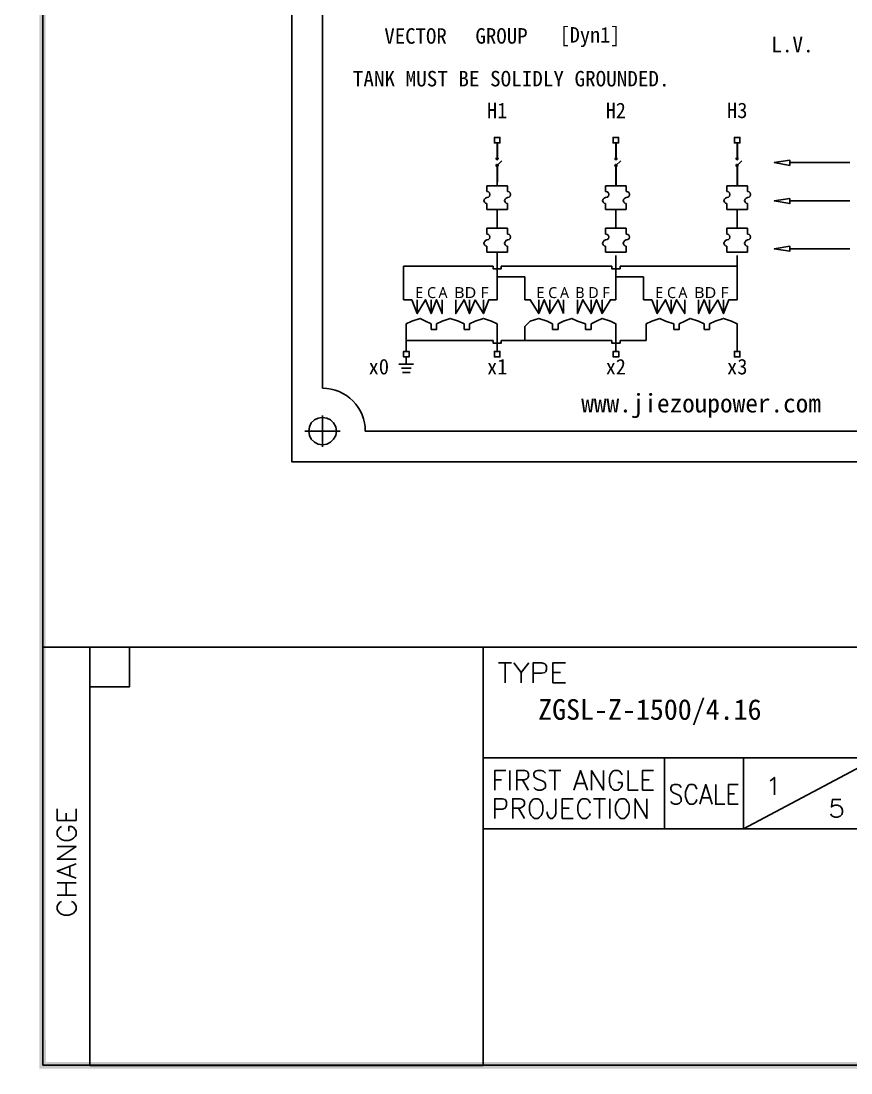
# Model space of a CAD drawing. Header units: millimetres. Extents: x -26542 to -511, y 85916 to 91363.
# Drawn here: x -2648 to -1368, y 87976 to 89599 of the extents above; entities that cross this region are included whole.
import ezdxf

# ---------------------------------------------------------------- set-up
doc = ezdxf.new("R2010")
doc.units = ezdxf.units.MM
doc.layers.add('0.3实线', color=4, linetype='Continuous', lineweight=30)
for name, color, linetype in [('PDF_Geometry', 7, 'Continuous'), ('PDF_Solid Fills', 7, 'Continuous'), ('PDF_Text', 7, 'Continuous')]:
    doc.layers.add(name, color=color, linetype=linetype)
doc.styles.add('PDF FangSong', font='simfang.ttf')
doc.styles.add('PDF Microsoft YaHei', font='msyh.ttc')

msp = doc.modelspace()

# ---------------------------------------------------------------- hatches: boundary and pattern name
at = {"layer": '0.3实线', "lineweight": -3, "extrusion": (-0.004685415688226657, -0.01745240643729065, 0.9998367168639968)}
h = msp.add_hatch(color=7, dxfattribs=at)
h.dxf.hatch_style = 1
h.paths.add_polyline_path([(-25025.36127589061, 85847.71086350922), (-25026.88439401123, 85847.30188798998, -1.000000000171773), (-25023.83815777011, 85848.11983902846)])
h.paths.add_polyline_path([(-25024.95230037125, 85846.1877453886, -0.414213563223565), (-25026.88439401123, 85847.30188798998), (-25025.36127589061, 85847.71086350922)])
h.paths.add_polyline_path([(-25023.83815777011, 85848.11983902846, -0.4142135625887923), (-25024.95230037125, 85846.18774538813), (-25025.36127589061, 85847.71086350922)])
h = msp.add_hatch(color=7, dxfattribs=at)
h.dxf.hatch_style = 1
h.paths.add_polyline_path([(-25022.63477242773, 85837.55674270447), (-25024.15789054835, 85837.14776718523, -0.9999999999904902), (-25021.11165430711, 85837.96571822371)])
h.paths.add_polyline_path([(-25022.22579690826, 85836.03362458432, -0.4142135616145894), (-25024.15789054835, 85837.14776718523), (-25022.63477242773, 85837.55674270447)])
h.paths.add_polyline_path([(-25021.11165430711, 85837.96571822371, -0.4142135619783084), (-25022.22579690826, 85836.03362458432), (-25022.63477242773, 85837.55674270447)])
h = msp.add_hatch(color=7, dxfattribs=at)
h.dxf.hatch_style = 1
h.paths.add_polyline_path([(-24848.43343948189, 85895.21811383031), (-24849.95655760262, 85894.80913831107, -1.000000000305508), (-24846.9103213615, 85895.62708934955)])
h.paths.add_polyline_path([(-24848.02446396253, 85893.69499571016, -0.4142135635113308), (-24849.95655760262, 85894.80913831107), (-24848.43343948189, 85895.21811383031)])
h.paths.add_polyline_path([(-24846.9103213615, 85895.62708934955, -0.4142135629279992), (-24848.02446396253, 85893.6949957097), (-24848.43343948189, 85895.21811383031)])
h = msp.add_hatch(color=7, dxfattribs=at)
h.dxf.hatch_style = 1
h.paths.add_polyline_path([(-24845.70693601912, 85885.06399302604), (-24847.23005413974, 85884.6550175068, -1.000000000152754), (-24844.18381789851, 85885.47296854528)])
h.paths.add_polyline_path([(-24845.29796049965, 85883.54087490542, -0.4142135616183777), (-24847.23005413974, 85884.6550175068), (-24845.70693601912, 85885.06399302604)])
h.paths.add_polyline_path([(-24844.18381789851, 85885.47296854528, -0.4142135620399362), (-24845.29796049965, 85883.54087490542), (-24845.70693601912, 85885.06399302604)])
h = msp.add_hatch(color=7, dxfattribs=at)
h.dxf.hatch_style = 1
h.paths.add_polyline_path([(-24667.91576927551, 85943.68924269313), (-24669.43888739613, 85943.28026717389, -0.999999999750952), (-24666.39265115501, 85944.09821821237)])
h.paths.add_polyline_path([(-24667.50679375615, 85942.16612457298, -0.4142135625489699), (-24669.43888739613, 85943.28026717389), (-24667.91576927551, 85943.68924269313)])
h.paths.add_polyline_path([(-24666.39265115501, 85944.09821821237, -0.4142135633508627), (-24667.50679375615, 85942.16612457251), (-24667.91576927551, 85943.68924269313)])
h = msp.add_hatch(color=7, dxfattribs=at)
h.dxf.hatch_style = 1
h.paths.add_polyline_path([(-24665.18926581263, 85933.53512188885), (-24666.71238393325, 85933.12614636961, -1.000000000152754), (-24663.66614769201, 85933.9440974081)])
h.paths.add_polyline_path([(-24664.78029029316, 85932.01200376824, -0.4142135615965723), (-24666.71238393325, 85933.12614636961), (-24665.18926581263, 85933.53512188885)])
h.paths.add_polyline_path([(-24663.66614769201, 85933.9440974081, -0.4142135618423828), (-24664.78029029316, 85932.01200376824), (-24665.18926581263, 85933.53512188885)])
at = {"layer": 'PDF_Solid Fills', "transparency": 33554559, "extrusion": (-0.004685415688226653, -0.01745240643729066, 0.9998367168639969)}
for points in [[(-25343.35688399617, 84308.68877495918), (-25336.22944867657, 84321.04936335934), (-26219.83134179877, 87572.87957726885)], [(-25336.22944867657, 84321.04936335934), (-26219.83134179877, 87572.87957726885), (-26207.47115582787, 87565.752208672)], [(-23306.89185272402, 84855.50410905108), (-23319.25175490696, 84862.6321131466), (-25343.35688399617, 84308.68877495918)], [(-23319.25175490696, 84862.6321131466), (-25343.35688399617, 84308.68877495918), (-25336.22944867657, 84321.04936335934)]]:
    msp.add_hatch(color=256, dxfattribs=at).paths.add_polyline_path(points)
at = {"layer": 'PDF_Solid Fills', "transparency": 33554559, "extrusion": (-0.004685415688226653, -0.01745240643729066, 0.9998367168639968)}
for points in [[(-25368.76053962449, 84294.77441677172), (-25368.65797284548, 84294.80195718445)], [(-25368.65797243803, 84294.80195729388), (-25368.73676012631, 84294.89061937016)]]:
    msp.add_hatch(color=256, dxfattribs=at).paths.add_polyline_path(points)

# ---------------------------------------------------------------- linework, layer by layer
at = {"layer": '0.3实线', "color": 7, "lineweight": -3, "extrusion": (-0.004685415688226653, -0.01745240643729066, 0.9998367168639968)}
for p, q in [((-1913.970563537889, 89376.4462440284, 1551.119589737034), (-1906.53687390652, 89383.87949101254, 1551.2841745845)), ((-1730.777602020607, 89376.44624404516, 1551.978065087744), (-1723.343912389239, 89383.8794910293, 1552.142649935209)), ((-1543.867697517282, 89376.44621028891, 1552.853958116022), (-1536.434007885913, 89383.87945727352, 1553.018542963495)), ((-1913.970563537485, 89376.44624402793, 1551.119589737027), (-1913.970563537485, 89376.4462440284, 1551.119589737042)), ((-1730.777602020204, 89376.4462440447, 1551.978065087736), (-1730.777602020204, 89376.44624404516, 1551.978065087751)), ((-1543.867697516878, 89376.44621028844, 1552.853958116015), (-1543.867697516878, 89376.44621028891, 1552.853958116029))]:
    msp.add_line(p, q, dxfattribs=at)
for centre in [(-25025.36127589099, 85847.71086351025), (-25022.6347724278, 85837.55674270523), (-24848.43343948223, 85895.21811383098), (-24845.70693601881, 85885.06399302588), (-24667.91576927584, 85943.68924269342), (-24665.18926581198, 85933.53512188762)]:
    msp.add_circle(centre, 1.577069999999998, dxfattribs=at)
at = {"layer": 'PDF_Geometry', "lineweight": 25, "transparency": 33554687, "extrusion": (-0.004685415688226653, -0.01745240643729067, 0.9998367168639968)}
for p, q in [((-1929.895836782554, 89345.35481272032, 1550.502252115184), (-1898.036186604102, 89345.35481272079, 1550.651552198156)), ((-1746.702875265288, 89345.35481270775, 1551.360727465384), (-1714.843225086835, 89345.35481270822, 1551.510027548356)), ((-1559.792970764745, 89345.35481270496, 1552.236621082819), (-1527.933320586293, 89345.35481270542, 1552.385921165791)), ((-1929.892772849202, 89308.72234356124, 1549.862837324778), (-1898.033122670666, 89308.72234355938, 1550.012137407706)), ((-1746.699811331935, 89308.72234354867, 1550.721312674978), (-1714.840161153399, 89308.7223435468, 1550.870612757906)), ((-1559.789906831393, 89308.72234354587, 1551.597206292412), (-1527.930256652857, 89308.72234354401, 1551.746506375341)), ((-1929.889294173729, 89279.64478218602, 1549.355297331756), (-1898.029643995276, 89279.64478218649, 1549.504597414729)), ((-1746.696332656462, 89279.64478217345, 1550.213772681956), (-1714.83668247801, 89279.64478217391, 1550.363072764929)), ((-1559.786428155916, 89279.64478217065, 1551.089666299391), (-1527.926777977467, 89279.64478217112, 1551.238966382363)), ((-1929.886230240376, 89243.01231302693, 1548.71588254135), (-1898.026580061836, 89243.01231302507, 1548.865182624279)), ((-1746.693268723109, 89243.01231301436, 1549.57435789155), (-1714.83361854457, 89243.0123130125, 1549.723657974479)), ((-1559.783364222567, 89243.01231301157, 1550.450251508984), (-1527.923714044027, 89243.0123130097, 1550.599551591913))]:
    msp.add_line(p, q, dxfattribs=at)
at = {"layer": 'PDF_Geometry', "lineweight": 25, "extrusion": (-0.004685415688226653, -0.01745240643729066, 0.9998367168639968)}
for points in [[(-25339.60552394751, 84315.19420692604), (-26213.32590983203, 87569.1282172203)], [(-25638.78542575671, 86911.8810645747), (-24269.0047676987, 87279.68363258941), (-23839.92481741821, 85681.69202576298), (-25209.70547547622, 85313.8894577478), (-25638.78542575671, 86911.8810645747)], [(-25193.531302655, 85435.89096741984), (-25563.81249687262, 86814.90259483596)], [(-25028.70574256498, 85876.52528307214), (-25029.80738533917, 85880.62805204606), (-25033.91008910339, 85879.52642678004), (-25038.01272765803, 85878.424819028), (-25036.91108488373, 85874.32205005037), (-25035.80944210768, 85870.21928107645), (-25031.70680355502, 85871.32088883221), (-25027.60409978894, 85872.42251409823), (-25028.70574256498, 85876.52528307214)], [(-24851.77790615626, 85924.0325333937), (-24852.87954893045, 85928.13530236762), (-24856.98225269467, 85927.0336771016), (-24861.08489124931, 85925.93206934957), (-24859.98324847501, 85921.82930037193), (-24858.88160569896, 85917.72653139802), (-24854.7789671463, 85918.82813915377), (-24850.67626338021, 85919.9297644198), (-24851.77790615626, 85924.0325333937)], [(-24671.26023594965, 85972.50366225606), (-24672.36187872395, 85976.60643122997), (-24676.46458248817, 85975.50480596442), (-24680.5672210427, 85974.40319821239), (-24679.46557826851, 85970.30042923475), (-24678.36393549235, 85966.19766026083), (-24674.26129693969, 85967.29926801659), (-24670.1585931736, 85968.40089328261), (-24671.26023594965, 85972.50366225606)], [(-24588.85291862488, 85962.54344176641), (-24610.96658904268, 85952.75672909291), (-24586.78736468637, 85954.85084775276), (-24588.85291862488, 85962.54344176641)], [(-24587.8889374237, 85958.95335588837), (-24498.65573373192, 85982.91354343947)], [(-25029.95381405065, 85803.39383644518), (-25027.61286692927, 85794.67561540194)], [(-25016.08358994953, 85813.16665101657), (-25014.56896245619, 85807.5258327513), (-25014.5687173201, 85807.52491980791)], [(-24999.18375100731, 85811.65596815059), (-24996.84280388593, 85802.93774710735)], [(-24853.02597763436, 85850.9010867388), (-24850.68503051298, 85842.1828656951)], [(-24839.15575353336, 85860.67390130972), (-24837.6411260399, 85855.03308304492), (-24837.64088090381, 85855.03217010153)], [(-24822.25591459114, 85859.16321844421), (-24819.91496746964, 85850.44499740098)], [(-24672.50831618218, 85899.37224820489), (-24670.1673690608, 85890.65402716165)], [(-24658.63809208106, 85909.14506277628), (-24657.12346458773, 85903.50424451102), (-24657.12321945163, 85903.50333156763)], [(-24641.73825313884, 85907.6343799103), (-24639.39730601746, 85898.91615886707)], [(-25025.27202969405, 85785.95806396473), (-25022.8455934932, 85787.15937794931), (-25021.7203175847, 85789.11144747306), (-25021.75808514841, 85791.2998939557), (-25022.95944683603, 85793.7262474387), (-25024.91111241141, 85794.85184154334), (-25027.61294179712, 85794.67615459254)], [(-24994.50196665071, 85794.22019567061), (-24992.07553044986, 85795.42150965473), (-24990.95025454136, 85797.37357917847), (-24990.98802210507, 85799.56202566111), (-24992.18938379269, 85801.98837914411), (-24994.14104936807, 85803.11397324875), (-24996.84287875379, 85802.93828629842)], [(-24848.34419327776, 85833.46531425836), (-24845.91775707691, 85834.66662824294), (-24844.79248116841, 85836.61869776621), (-24844.83024873212, 85838.80714424932), (-24846.03161041974, 85841.23349773232), (-24847.98327599512, 85842.35909183696), (-24850.68510538084, 85842.18340488616)], [(-24817.57413023442, 85841.72744596377), (-24815.14769403357, 85842.92875994835), (-24814.02241812518, 85844.8808294721), (-24814.06018568878, 85847.06927595474), (-24815.2615473764, 85849.49562943773), (-24817.21321295178, 85850.62122354237), (-24819.9150423375, 85850.44553659204)], [(-24667.82653182559, 85881.93647572445), (-24665.40009562473, 85883.13778970903), (-24664.27481971623, 85885.08985923277), (-24664.31258727994, 85887.27830571542), (-24665.51394896756, 85889.70465919841), (-24667.46561454295, 85890.83025330305), (-24670.16744392866, 85890.65456635226)], [(-24637.05646878225, 85890.19860743033), (-24634.63003258139, 85891.39992141444), (-24633.50475667289, 85893.35199093819), (-24633.5425242366, 85895.54043742083), (-24634.74388592422, 85897.96679090383), (-24636.69555149961, 85899.09238500847), (-24639.39738088532, 85898.91669805814)], [(-25025.27202969405, 85785.95806396473), (-25027.04809103685, 85784.38187638344), (-25028.17346717336, 85782.42991978023), (-25028.64820760954, 85780.1031596167), (-25026.93416282616, 85777.81446770299), (-25024.98243204108, 85776.68889111234), (-25022.79349103826, 85776.72742066439)], [(-24994.50196665071, 85794.22019567061), (-24996.27802799351, 85792.64400808886), (-24997.40340413002, 85790.69205148565), (-24997.8781445662, 85788.36529132212), (-24996.16409978282, 85786.0765994084), (-24994.21236899775, 85784.95102281775), (-24992.02342799504, 85784.9895523698)], [(-24848.34419327776, 85833.46531425836), (-24850.12025462056, 85831.88912667707), (-24851.24563075707, 85829.93717007386), (-24851.72037119325, 85827.61040991032), (-24850.00632640987, 85825.32171799662), (-24848.0545956248, 85824.1961414055), (-24845.86565462209, 85824.23467095755)], [(-24817.57413023442, 85841.72744596377), (-24819.35019157722, 85840.15125838248), (-24820.47556771373, 85838.19930177927), (-24820.95030814991, 85835.87254161574), (-24819.23626336653, 85833.58384970203), (-24817.28453258146, 85832.45827311138), (-24815.09559157875, 85832.49680266343)], [(-24667.82653182559, 85881.93647572445), (-24669.60259316838, 85880.36028814316), (-24670.72796930489, 85878.40833153995), (-24671.20270974108, 85876.08157137642), (-24669.48866495769, 85873.79287946271), (-24667.53693417262, 85872.66730287205), (-24665.34799316979, 85872.70583242411)], [(-24637.05646878225, 85890.19860743033), (-24638.83253012504, 85888.62241984857), (-24639.95790626155, 85886.67046324536), (-24640.43264669774, 85884.34370308183), (-24638.71860191436, 85882.05501116812), (-24636.76687112928, 85880.92943457747), (-24634.57793012657, 85880.96796412952)], [(-24573.54178759444, 85905.5212973808), (-24595.65545801225, 85895.7345847073), (-24571.47623365594, 85897.82870336762), (-24573.54178759444, 85905.5212973808)], [(-24572.57780639327, 85901.93121150276), (-24483.34460270149, 85925.89139905386)], [(-25005.06757760677, 85772.1402479629), (-24998.2822524599, 85746.87465244904)], [(-25005.06757760677, 85772.1402479629), (-24998.2822524599, 85746.87465244904)], [(-25005.06751239602, 85772.1402654727), (-24998.28222226922, 85746.87480038079)], [(-24828.13974119059, 85819.64749825653), (-24821.35441604361, 85794.38190274267)], [(-24828.13974119059, 85819.64749825653), (-24821.35441604361, 85794.38190274267)], [(-24828.13967597974, 85819.64751576586), (-24821.35438585293, 85794.38205067441)], [(-24647.6220797383, 85868.11865972262), (-24640.83675459144, 85842.85306420876)], [(-24647.6220797383, 85868.11865972262), (-24640.83675459144, 85842.85306420876)], [(-24647.62201452756, 85868.11867723241), (-24640.83672440075, 85842.8532121405)], [(-24999.03953601583, 85749.69520951342), (-24997.52490852249, 85744.05439124862), (-24997.5246633864, 85744.05347830523)], [(-24822.11169959966, 85797.20245980704), (-24820.5970721062, 85791.56164154224), (-24820.59682697011, 85791.56072859885)], [(-24641.59403814736, 85845.67362127313), (-24640.07941065403, 85840.03280300833), (-24640.07916551793, 85840.03189006494)], [(-25012.90976011695, 85739.92239494249), (-25010.56881299557, 85731.20417389879)], [(-25008.22797576035, 85722.48662246205), (-25005.8015395595, 85723.68793644663), (-25004.676263651, 85725.64000596991), (-25004.71403121471, 85727.82845245302), (-25005.91539290233, 85730.25480593601), (-25007.86705847771, 85731.38040004065), (-25010.56888786342, 85731.20471308986)], [(-24982.13969707361, 85748.1845266479), (-24979.79874995223, 85739.46630560467)], [(-24977.45791271701, 85730.74875416746), (-24975.03147651616, 85731.95006815204), (-24973.90620060766, 85733.90213767579), (-24973.94396817137, 85736.09058415843), (-24975.14532985899, 85738.51693764143), (-24977.09699543437, 85739.64253174607), (-24979.79882482009, 85739.46684479574)], [(-24835.98192370066, 85787.42964523612), (-24833.64097657928, 85778.71142419241)], [(-24831.30013934406, 85769.99387275567), (-24828.87370314321, 85771.19518673979), (-24827.74842723471, 85773.14725626353), (-24827.78619479842, 85775.33570274618), (-24828.98755648604, 85777.76205622917), (-24830.93922206142, 85778.88765033428), (-24833.64105144714, 85778.71196338348)], [(-24805.21186065744, 85795.69177694153), (-24802.87091353594, 85786.97355589783)], [(-24800.53007630073, 85778.25600446109), (-24798.10364009987, 85779.45731844567), (-24796.97836419148, 85781.40938796895), (-24797.01613175508, 85783.59783445206), (-24798.2174934427, 85786.02418793505), (-24800.16915901809, 85787.14978203969), (-24802.8709884038, 85786.9740950889)], [(-24655.46426224848, 85835.90080670221), (-24653.1233151271, 85827.1825856585)], [(-24650.78247789189, 85818.46503422176), (-24648.35604169103, 85819.66634820634), (-24647.23076578253, 85821.61841772962), (-24647.26853334624, 85823.80686421273), (-24648.46989503386, 85826.23321769573), (-24650.42156060925, 85827.35881180037), (-24653.12338999496, 85827.18312484957)], [(-24624.69419920514, 85844.16293840762), (-24622.35325208376, 85835.44471736439)], [(-24620.01241484855, 85826.72716592718), (-24617.58597864769, 85827.92847991176), (-24616.46070273919, 85829.8805494355), (-24616.4984703029, 85832.06899591815), (-24617.69983199053, 85834.49534940114), (-24619.65149756591, 85835.62094350578), (-24622.35332695162, 85835.44525655545)], [(-25008.22797576035, 85722.48662246205), (-25010.00403710315, 85720.91043488076), (-25011.12941323966, 85718.95847827708), (-25011.60415367584, 85716.63171811402), (-25009.89010889246, 85714.34302620031), (-25007.93837810738, 85713.21744960919), (-25005.74943710456, 85713.25597916124)], [(-24977.45791271701, 85730.74875416746), (-24979.23397405981, 85729.17256658617), (-24980.35935019632, 85727.22060998296), (-24980.8340906325, 85724.89384981943), (-24979.12004584912, 85722.60515790572), (-24977.16831506405, 85721.47958131507), (-24974.97937406134, 85721.51811086712)], [(-24831.30013934406, 85769.99387275567), (-24833.07620068686, 85768.41768517438), (-24834.20157682337, 85766.4657285707), (-24834.67631725955, 85764.13896840764), (-24832.96227247617, 85761.85027649393), (-24831.0105416911, 85760.72469990281), (-24828.82160068839, 85760.76322945487)], [(-24800.53007630073, 85778.25600446109), (-24802.30613764352, 85776.6798168798), (-24803.43151378003, 85774.72786027659), (-24803.90625421621, 85772.40110011306), (-24802.19220943283, 85770.11240819935), (-24800.24047864776, 85768.9868316087), (-24798.05153764505, 85769.02536116028)], [(-24650.78247789189, 85818.46503422176), (-24652.55853923468, 85816.88884664048), (-24653.68391537119, 85814.9368900368), (-24654.15865580738, 85812.61012987373), (-24652.444611024, 85810.32143796002), (-24650.49288023892, 85809.1958613689), (-24648.30393923621, 85809.23439092096)], [(-24620.01241484855, 85826.72716592718), (-24621.78847619134, 85825.15097834589), (-24622.91385232785, 85823.19902174268), (-24623.38859276404, 85820.87226157915), (-24621.67454798066, 85818.58356966544), (-24619.72281719558, 85817.45799307479), (-24617.53387619287, 85817.49652262684)], [(-24554.48613296251, 85834.55369298812), (-24576.46228188486, 85824.25481890002), (-24552.4206140443, 85826.8612293941), (-24554.48613296251, 85834.55369298812)], [(-24553.38463026576, 85830.45144569874), (-24464.1514265741, 85854.41163324611)], [(-24968.91385058896, 85637.50478844577), (-24988.02233064966, 85708.66912680073)], [(-24791.98588375433, 85685.01207377156), (-24809.74958458764, 85751.16814752901)], [(-24611.46814260806, 85733.48241769616), (-24629.23170336196, 85799.6379697728)], [(-24988.56276999519, 85686.11043151934), (-25121.89976201684, 85650.30784678413)], [(-25121.89976201684, 85650.30784678413), (-25108.40486565209, 85600.04977456853)], [(-24988.56276999519, 85686.11043151934), (-24987.46098714345, 85682.0071408609), (-24975.15300626832, 85685.3119816347), (-24976.2547891218, 85689.41527229315)], [(-24976.2547891218, 85689.41527229315), (-24811.63493358169, 85733.61768182134)], [(-24811.63493358169, 85733.61768182134), (-24810.53315072996, 85729.5143911629), (-24798.22510464513, 85732.81924945023), (-24799.32688749873, 85736.92254010867)], [(-24799.32688749873, 85736.92254010867), (-24624.96324908908, 85783.74127243133)], [(-24968.91385058896, 85637.50478844577), (-24978.8283554056, 85674.42866586335), (-24968.91385058896, 85637.50478844577), (-24981.22189667379, 85634.1999301617), (-24983.91902994679, 85611.48313061567), (-24989.42717378295, 85631.99671465019)], [(-24937.11316084873, 85682.88076337473), (-24978.13987244642, 85671.86459827702)], [(-24927.88719454268, 85648.52037933934), (-24937.11321640201, 85682.8801891706)], [(-24801.2119056118, 85719.37188360281), (-24760.1852592238, 85730.38803119026)], [(-24750.9592373682, 85696.02822136646), (-24760.1852592238, 85730.38803119026)], [(-25061.86994500866, 85590.55237314897), (-25075.58336595388, 85608.86274166824), (-25082.3833986239, 85585.04426433332), (-25096.09681956726, 85603.35463285632), (-25108.40486565209, 85600.04977456853)], [(-25082.3833986239, 85585.04426433332), (-25087.89154245809, 85605.55784836411)], [(-25050.96740420535, 85615.47242322331), (-25045.4592603693, 85594.95883918507), (-25059.17268131452, 85613.2692077118), (-25061.86994500866, 85590.55237314897), (-25067.37808884296, 85611.06595718348)], [(-25030.45401580166, 85620.9805145287), (-25024.94587196561, 85600.46693049464), (-25018.14590450726, 85624.28539032675), (-25004.43241835234, 85605.97503931029), (-25009.94056218653, 85626.48862334853)], [(-25001.73521986592, 85628.69185636239), (-25004.43241835234, 85605.97503931029)], [(-24983.91902994679, 85611.48313061567), (-25001.73521986592, 85628.69185636239)], [(-24901.35279323463, 85633.65315741114), (-24919.68179667066, 85650.72418657225), (-24927.88713899127, 85648.52095355047)], [(-24864.42878540116, 85643.56769725028), (-24878.14220634638, 85661.87806577282), (-24884.94210859516, 85638.0596234547), (-24898.65552954038, 85656.3699919777), (-24901.35279323463, 85633.65315741114), (-24906.86093707068, 85654.16674144566)], [(-24884.94210859516, 85638.0596234547), (-24890.45025243133, 85658.57320748921)], [(-24864.42878540116, 85643.56769725028), (-24869.93692923733, 85664.0812812848)], [(-24791.98567363806, 85685.01129124826), (-24800.19108116836, 85682.80804071669), (-24806.99092303473, 85658.98989425693), (-24820.70440436236, 85677.2999669211), (-24823.40173809533, 85654.58339320077), (-24841.21772755636, 85671.79189312551), (-24843.91506128933, 85649.07531940145), (-24849.4231350848, 85669.58864259766)], [(-24823.40187817276, 85654.58391488157), (-24828.91002200881, 85675.09749891609)], [(-24806.99132395454, 85658.99034590088), (-24812.49946778873, 85679.5039299354)], [(-24730.4459141742, 85701.53629516158), (-24724.93777033803, 85681.02271112707), (-24738.65119128325, 85699.33307965007), (-24750.9592373682, 85696.02822136646)], [(-24689.41900694382, 85712.55251279334), (-24683.91086310963, 85692.0389287551), (-24701.7271834499, 85709.24761948548), (-24704.42444714403, 85686.53078492265), (-24718.13773766812, 85704.84118846571), (-24724.93777033803, 85681.02271112707)], [(-24704.42444714403, 85686.53078492265), (-24709.9325909802, 85707.04436895717)], [(-24668.90568374982, 85718.06058658892), (-24663.39753991563, 85697.54700255068), (-24660.70040664077, 85720.26380210044), (-24646.98685527616, 85701.95346859377), (-24652.49499911233, 85722.46705262829)], [(-24640.18708344852, 85725.77187589556), (-24646.98685527616, 85701.95346859377)], [(-24631.98167591833, 85727.97512642387), (-24626.47353208403, 85707.46154238936), (-24640.18708344852, 85725.77187589556)], [(-24626.47353208403, 85707.46154238936), (-24623.77626838803, 85730.17837695591), (-24611.46835272433, 85733.48320021946)], [(-25057.73890717223, 85575.16744596465), (-25067.04575701687, 85577.06673858454), (-25076.35280732135, 85578.96625703387), (-25087.559210632, 85571.5586297689), (-25094.6629150057, 85565.25290612597)], [(-25008.5067228328, 85588.38687910419), (-25017.81370309857, 85590.28613670729), (-25031.22326153843, 85591.08408241766), (-25042.42979526834, 85583.67642013589), (-25049.53349964193, 85577.37069649296)], [(-24959.27466891636, 85601.60627722694), (-24968.58158397255, 85603.5055523403), (-24981.99120762013, 85604.3034805404), (-24993.19761093077, 85596.89585327916), (-25000.30138051405, 85590.5901121255)], [(-24876.70830178307, 85623.77633904247), (-24886.01515162771, 85625.67563166656), (-24899.42497090786, 85626.47350733588), (-24911.14418773539, 85618.92818348482), (-24917.14631454449, 85608.51967335399)], [(-24827.47624786664, 85636.99573716521), (-24840.88586668507, 85637.79338701302), (-24850.19278657029, 85639.69294047914), (-24861.3993203002, 85632.2852782011), (-24868.5030246739, 85625.97955455398)], [(-24782.3467020836, 85649.11356255272), (-24791.6536823475, 85651.01282015629), (-24805.06350162777, 85651.81069582561), (-24812.1670055415, 85645.50474635698), (-24819.27084033634, 85639.19898769725)], [(-24696.19064033194, 85672.24750051042), (-24709.60012873111, 85673.04518538248), (-24718.9071790356, 85674.94470382435), (-24730.11358234624, 85667.53707656637), (-24737.21741714107, 85661.23131789919)], [(-24651.06122497004, 85684.36529088113), (-24660.36807481467, 85686.2645835015), (-24673.77776367369, 85687.06249419507), (-24680.88139800867, 85680.75650970219), (-24687.98523280164, 85674.45075104246)], [(-24601.82917105174, 85697.58468900062), (-24611.13602089637, 85699.48398162425), (-24624.5457097555, 85700.28189231409), (-24635.75211306603, 85692.8742650561), (-24642.85581743973, 85686.56854141317)], [(-25094.6629150057, 85565.25290612597), (-25083.64676741289, 85524.22625973774)], [(-25055.53576169943, 85566.9624296939), (-25057.73890717223, 85575.16744596465)], [(-25049.53349964193, 85577.37069649296), (-25047.33035417099, 85569.16568022594), (-25055.53576169943, 85566.9624296939)], [(-25006.30357736186, 85580.18186283344), (-25008.5067228328, 85588.38687910419)], [(-25000.30138051405, 85590.5901121255), (-24998.09823504311, 85582.38509585522), (-25006.30357736186, 85580.18186283344)], [(-24948.25852132356, 85560.57963084243), (-24959.27466891636, 85601.60627722694)], [(-24911.63829630055, 85588.00577594666), (-24917.14644013473, 85608.51935998118)], [(-24874.50520703627, 85615.57047021203), (-24876.70842254604, 85623.77574732108)], [(-24866.29979950597, 85617.7737207436), (-24874.50520703627, 85615.57047021203)], [(-24868.50301501574, 85625.97899785312), (-24866.29979950597, 85617.7737207436)], [(-24825.27310239384, 85628.79072089866), (-24827.47624786664, 85636.99573716521)], [(-24819.27084033634, 85639.19898769725), (-24817.06769486354, 85630.9939714265), (-24825.27310239384, 85628.79072089866)], [(-24771.33055448893, 85608.0869161645), (-24782.3467020836, 85649.11356255272)], [(-24782.3467020836, 85649.11356255272), (-24781.83401898597, 85649.25122412201)], [(-24730.60784064699, 85636.61574741406), (-24737.21741714107, 85661.23131789919)], [(-24693.98749486101, 85664.04248424387), (-24696.19064033194, 85672.24750051042)], [(-24687.98523280164, 85674.45075104246), (-24685.78208733071, 85666.24573477544), (-24693.98749486101, 85664.04248424387)], [(-24648.85786938097, 85676.15949208755), (-24651.06108489074, 85684.3647691966)], [(-24640.6525922718, 85678.36270759907), (-24648.85786938097, 85676.15949208755)], [(-24642.85580778157, 85686.5679847044), (-24640.6525922718, 85678.36270759907)], [(-24601.82917105174, 85697.58468900062), (-24601.31622711371, 85697.72242061421)], [(-24590.81275296037, 85656.55755595164), (-24601.82890055305, 85697.58420233987)], [(-24958.81911546574, 85575.33827759977), (-25088.05333851161, 85540.63733564084)], [(-24958.81911546574, 85575.33827759977), (-24957.71733261214, 85571.23498694133), (-24945.40935173875, 85574.53982771514), (-24946.51113459235, 85578.64311837358)], [(-24781.89106893598, 85622.84474537848), (-24946.51085926464, 85578.64235335682)], [(-24781.89127905224, 85622.84552790178), (-24780.78949619865, 85618.74223724334), (-24768.48145011382, 85622.04709553067), (-24769.58323296742, 85626.15038618911)], [(-24730.60784064699, 85636.61574741406), (-24769.58323296742, 85626.15038618911)], [(-25078.44221075636, 85521.22433350282), (-25079.54385353054, 85525.32710248046), (-25083.64655729476, 85524.22547721444), (-25087.74919584941, 85523.12386945868), (-25086.6475530751, 85519.02110048104), (-25085.54591030092, 85514.9183315076), (-25081.44327174453, 85516.01993926335), (-25077.34056798031, 85517.1215645289), (-25078.44221075636, 85521.22433350282)], [(-24943.05402987858, 85557.57768709771), (-24944.15567265276, 85561.68045607163), (-24948.25837641698, 85560.5788308056), (-24952.36101497163, 85559.47722305357), (-24951.25937219732, 85555.37445407594), (-24950.15772942128, 85551.27168510202), (-24946.0550908685, 85552.37329285778), (-24941.95238710253, 85553.4749181238), (-24943.05402987858, 85557.57768709771)], [(-24766.12645430549, 85605.0848673624), (-24767.22809707979, 85609.18763633631), (-24771.33073563431, 85608.08602858055), (-24775.43350460997, 85606.98438580846), (-24774.33186183393, 85602.88161683455), (-24773.23021905974, 85598.77884786064), (-24769.12745008583, 85599.88049063273), (-24765.02481152944, 85600.98209838476), (-24766.12645430549, 85605.0848673624)], [(-24585.60879285436, 85653.55602883035), (-24586.71043562854, 85657.65879780799), (-24590.81307418318, 85656.55719005223), (-24594.91584315884, 85655.45554728014), (-24593.8142003828, 85651.35277829878), (-24592.71255760861, 85647.25000932487), (-24588.60978863284, 85648.35165210115), (-24584.50715007831, 85649.4532598569), (-24585.60879285436, 85653.55602883035)], [(-25067.78209816071, 85508.14232806256), (-25089.83399232477, 85502.22112946678)], [(-25081.44340699469, 85516.02018259512), (-25078.55163848528, 85505.25057706097)], [(-25069.71955926798, 85501.02437634813), (-25084.07892462821, 85497.16871418105)], [(-25069.60570592515, 85494.45750685874), (-25080.88805976463, 85491.42805926828)], [(-25155.80506499542, 85377.29422152927), (-25158.62088297424, 85383.68564739637), (-25163.21262704732, 85388.50064234994), (-25169.06741848448, 85391.8769204896), (-25175.39711097011, 85392.92625552742), (-25181.82652719645, 85392.29945341544), (-25188.21797057195, 85389.48370064655), (-25193.17063192767, 85385.40491802152), (-25196.54680984304, 85379.55001367722), (-25197.59627529455, 85373.22028617142), (-25196.83184180455, 85366.27803891804), (-25194.15372041729, 85360.39942656923), (-25190.0747898611, 85355.44673502259), (-25184.21993321436, 85352.07047438528), (-25177.75260934688, 85350.50830833009), (-25170.81037960364, 85351.2728070314), (-25164.93174974504, 85353.95086320722), (-25160.11671977118, 85358.54247685708), (-25156.74060706724, 85364.39736369532), (-25155.17832809698, 85370.86478779465), (-25155.80506499542, 85377.29422152927)], [(-25170.12190630077, 85348.70929614967), (-25182.65271640534, 85395.37689121813)], [(-25202.98587450432, 85364.62616647314), (-25150.16393033869, 85378.80949327257)], [(-25199.90886298358, 85365.45238104602), (-25153.24094185943, 85377.98327869968)], [(-23961.92669118487, 85697.86547161592), (-25112.72704377875, 85388.86174720759)], [(-23480.56727017951, 85481.8356675515), (-25506.77577027667, 84937.77433533361)], [(-25269.3470579905, 84334.05861042487), (-25436.5175144379, 84956.63952135528)], [(-25420.68195352121, 84897.66441063769), (-25361.70595370838, 84913.50017533218), (-25377.54162209679, 84972.47581649106)], [(-24683.69009450544, 84491.3148228922), (-24850.86055095284, 85113.89573382633)], [(-24821.58640295977, 85097.01467398414), (-24802.09870679956, 85102.24735459313)], [(-24811.84255487868, 85099.63101429213), (-24803.85587238881, 85069.88678695355)], [(-24799.02203581622, 85103.07431667252), (-24783.88390207104, 85091.74422078067), (-24779.7527941959, 85076.35903275758)], [(-24776.45726292382, 85109.1332293679), (-24783.88390207104, 85091.74422078067)], [(-24761.80359896692, 85081.17832772713), (-24769.79035149748, 85110.92281590495), (-24756.96955710533, 85114.36535327556), (-24752.45362831652, 85113.9282946568), (-24750.50209798955, 85112.80294388393), (-24748.78785757534, 85110.514304501), (-24747.68621480116, 85106.41153552709), (-24747.8857927036, 85103.05922622606), (-24749.01107343927, 85101.10743505508), (-24752.83844923018, 85098.98016524874), (-24765.65924362047, 85095.53762788186)], [(-24732.57205955673, 85089.02762700059), (-24740.55888212414, 85118.77237601625), (-24722.09681299783, 85123.72966344608)], [(-24736.70316743187, 85104.4128150274), (-24725.42074838083, 85107.4422801244)], [(-24732.57205955673, 85089.02762700059), (-24714.10999042843, 85093.98491442995)], [(-23436.36472237646, 85317.21633852506), (-24806.65819395147, 84949.27607391682)], [(-24508.0280223114, 84916.20104824845), (-24536.39464088366, 85021.84480616031)], [(-24390.58897145104, 84947.73512437567), (-24418.95566006203, 85053.37914312631)], [(-24219.46297589014, 85106.94476693263), (-24390.58890141221, 84947.73486353364)], [(-24776.27817803004, 84905.7518449882), (-24784.12730400788, 84934.98378049629), (-24767.71648894739, 84939.39028155664)], [(-24761.56253111549, 84941.04269318841), (-24753.71340513765, 84911.81075768359)], [(-24743.45653825253, 84914.56429041084), (-24751.30559419165, 84943.79596507316), (-24740.0232403503, 84946.8254126599), (-24736.1579520891, 84946.76343595376), (-24734.20635655243, 84945.6381026879), (-24732.35448475834, 84942.83663228294), (-24731.66593175847, 84940.2723038583), (-24732.00314104278, 84937.43282557838), (-24733.12855702685, 84935.48127774335), (-24736.30522225134, 84932.97866518609), (-24747.58757609094, 84929.94921759889)], [(-24707.63866401883, 84951.1222076444), (-24711.02904157515, 84953.5105707664), (-24714.89432983636, 84953.57254747627), (-24720.02272584406, 84952.19551151711), (-24723.3370876601, 84950.20571247861), (-24725.07504090166, 84946.44033091143), (-24724.38655794063, 84943.8762633251), (-24722.53461610782, 84941.07453207811), (-24720.72078237415, 84940.46199481701), (-24717.74349459214, 84939.61207224755), (-24709.22465098742, 84938.60048424592), (-24706.89800373686, 84938.12564357836), (-24704.94634299062, 84937.00032782601), (-24703.09446636552, 84934.19857906876), (-24701.99289363192, 84930.09607093362), (-24703.8685386359, 84926.84322452918), (-24707.04527389735, 84924.34087281767), (-24712.1736699068, 84922.96383685851), (-24716.17658472073, 84923.53836624138), (-24719.42927051289, 84925.41419419693)], [(-24703.61219094042, 84956.6030559428), (-24685.66293533088, 84961.4226467791)], [(-24694.89396989509, 84958.94400306791), (-24687.04484391725, 84929.71206755936)], [(-24658.32611319481, 84937.42339189071), (-24656.43139108969, 84969.27166769607), (-24638.32560351584, 84942.79376909276)], [(-24632.17158047436, 84944.44619823853), (-24640.0207064522, 84973.67813373916), (-24614.22232486482, 84949.2657890711), (-24622.0714508408, 84978.49772457173)], [(-24592.58833252173, 84979.26567073679), (-24594.81525603344, 84981.41664854344), (-24598.20570362674, 84983.80527250748), (-24601.04529481533, 84984.1423815582), (-24605.66087730799, 84982.90304218885), (-24607.94955170772, 84981.1889321995), (-24609.68750012212, 84977.42327228002), (-24610.53758813301, 84974.44607989723), (-24610.46157239075, 84970.06791774044), (-24608.53375006397, 84962.88826766098), (-24606.40655029472, 84959.06115271244), (-24604.04172973335, 84956.39713556552), (-24600.78904876846, 84954.52158596227), (-24597.81182136887, 84953.67136753397), (-24593.19623887818, 84954.9107068996), (-24591.04520068935, 84957.13792626653), (-24589.16948564467, 84960.39051183267), (-24588.45729468518, 84963.88074354874), (-24589.55886742065, 84967.98325168435), (-24596.22570397914, 84966.19312594878)], [(-24585.66038694547, 84988.274532801), (-24577.81126096949, 84959.04259729991), (-24562.93888645968, 84963.03600858338)], [(-24556.27218032058, 84964.8260992947), (-24564.12130629842, 84994.05803479953), (-24547.71049123781, 84998.46453585941)], [(-24780.40921586659, 84921.13677217625), (-24770.15242384933, 84923.89084409457)], [(-24738.86949512118, 84932.29068640107), (-24726.02030144725, 84919.2466888316)], [(-24657.35272386239, 84948.13098569447), (-24644.53186426056, 84951.57354056789)], [(-24560.40307808132, 84980.21050480194), (-24550.65923000034, 84982.82684510294)], [(-24499.93615153176, 84984.35073440382), (-24502.81371557119, 84986.87679411191), (-24506.67900383053, 84986.93877082551), (-24510.78164238704, 84985.83716306975), (-24514.0960042011, 84983.84736403124), (-24515.32120913733, 84980.21966154361), (-24514.63272617816, 84977.65559395682), (-24512.78071913193, 84974.8538802201), (-24511.47969891329, 84974.10364637664), (-24509.01535507129, 84973.11599219358), (-24501.00932498532, 84971.96670759516), (-24498.68267773476, 84971.49186693085), (-24497.24383050355, 84970.22885458171), (-24495.39195387845, 84967.42710582446), (-24494.29038114299, 84963.32459768932), (-24495.65321263194, 84960.20944788167), (-24498.82994789525, 84957.70709616318), (-24502.93258644792, 84956.60548841115), (-24506.93550126371, 84957.18001779728), (-24509.67543874856, 84959.1935248361)], [(-24475.65759469825, 84988.12088514911), (-24477.37170469132, 84990.4095595451), (-24480.24933876947, 84992.93588009896), (-24483.08892995818, 84993.27298915666), (-24487.70438202959, 84992.03368480783), (-24489.48037333356, 84990.45723638777), (-24490.70537780994, 84986.82930807816), (-24491.04265230382, 84983.98981228843), (-24491.47945007856, 84979.47395353811), (-24489.55162775179, 84972.29430346284), (-24486.91161446553, 84968.60488510411), (-24485.05960742116, 84965.80317136738), (-24482.31987039431, 84963.78989015054), (-24479.85532609047, 84962.8020101455), (-24475.23987402092, 84964.04131449433), (-24473.08883583022, 84966.26853386499), (-24471.72593430243, 84969.38342283387), (-24471.52655685996, 84972.7359579606)], [(-24464.98297089711, 84966.79653483536), (-24464.11379613075, 84998.36859991774), (-24447.03384570696, 84971.61609065486)], [(-24449.24155204208, 85002.36197617743), (-24441.39263618237, 84973.13082319964), (-24428.05896306364, 84976.71107467031)], [(-24422.41788395843, 84978.22577220248), (-24430.26679982, 85007.456925184), (-24415.90736924636, 85011.31260485388)], [(-24369.72854881163, 85029.75982686412), (-24367.57738020166, 85031.9870812553), (-24364.95156172733, 85036.54065201757), (-24357.92882542009, 85010.38638013788)], [(-24556.27204024303, 84964.82557761762), (-24539.86135560356, 84969.23204365745)], [(-24426.54892179673, 84993.6106993868), (-24417.83057033014, 84995.9516815287)], [(-24764.98629671696, 84863.69882406341), (-24772.83535265422, 84892.93049872573), (-24761.55299881275, 84895.95994632039), (-24757.17483182508, 84896.03568371013), (-24755.73611501686, 84894.77263634419), (-24754.02193981223, 84892.48397945473), (-24752.7826004466, 84887.86839696206), (-24753.11980972905, 84885.0289186826), (-24753.73227694782, 84883.21482411213), (-24757.42189093761, 84880.57475829357), (-24768.70424477709, 84877.54531070264)], [(-24738.31888526992, 84870.85934451455), (-24746.16794120718, 84900.09101917688), (-24734.88558736769, 84903.12046676781), (-24731.02029910649, 84903.05849005794), (-24729.06870356982, 84901.93315679161), (-24727.35452836717, 84899.64449990215), (-24726.528278774, 84896.5673579583), (-24726.86548805831, 84893.72787968256), (-24727.99090404238, 84891.77633184381), (-24731.16756926687, 84889.27371929353), (-24742.44992310822, 84886.24427169934)], [(-24713.8594506568, 84908.76623715693), (-24715.63537675107, 84907.18980624666), (-24717.37332516361, 84903.42414632346), (-24718.22334796481, 84900.44697145466), (-24718.14733222255, 84896.06880929787), (-24716.21950989577, 84888.88915921887), (-24714.09231012652, 84885.06204426987), (-24711.72755477484, 84882.39800961269), (-24708.47487380996, 84880.52246000571), (-24706.01039471768, 84879.53456249787), (-24700.88199870999, 84880.91159845702), (-24698.73109094042, 84883.1387828039), (-24696.85537589586, 84886.39136836957), (-24696.1430545171, 84889.88163510617), (-24696.21900021867, 84894.25953642465), (-24698.14682254544, 84901.43918649992), (-24700.27409235353, 84905.26656229468), (-24702.50114628463, 84907.41750508081), (-24705.89159387967, 84909.80612904113), (-24708.73105464724, 84910.14327311562), (-24713.8594506568, 84908.76623715693)], [(-24682.06357799238, 84917.3038110733), (-24676.14241441886, 84895.25204733247), (-24676.57921219536, 84890.7361885747), (-24677.19187987223, 84888.92231982667), (-24679.34291806282, 84886.69510045229), (-24681.90698564553, 84886.006617493), (-24684.88434346439, 84886.8568009045), (-24686.32319069561, 84888.11981325038), (-24688.96327402059, 84891.8094924516), (-24689.65175697976, 84894.37356003793)], [(-24664.47074401297, 84890.68873756146), (-24672.31986998895, 84919.92067306256), (-24655.90931577061, 84924.32710408187)], [(-24628.9900138519, 84924.40719402581), (-24630.70412384497, 84926.69586842554), (-24634.09457144001, 84929.08449239004), (-24636.93416262872, 84929.42160144029), (-24642.06255863642, 84928.0445654816), (-24644.35123303614, 84926.33045548853), (-24645.57636793365, 84922.70249216212), (-24646.42632552329, 84919.72533479938), (-24646.35044020403, 84915.34713762254), (-24644.42261787551, 84908.16748754354), (-24642.29528768687, 84904.34040761506), (-24639.93059754488, 84901.67635544762), (-24637.19073009875, 84899.66310925456), (-24634.21350269916, 84898.812890823), (-24629.0851066896, 84900.18992678169), (-24626.93406850076, 84902.41714614863), (-24625.0583534562, 84905.66973171476), (-24624.85897601361, 84909.02226683777)], [(-24625.65214449563, 84932.45151818544), (-24607.70288888621, 84937.27110902173)], [(-24616.9339234503, 84934.79246530682), (-24609.08479747246, 84905.56052980619)], [(-24601.54886584461, 84938.9235381675), (-24593.69973986864, 84909.69160265895)], [(-24585.13804112771, 84943.32948252233), (-24587.42684594681, 84941.61533751292), (-24589.16479436122, 84937.84967758972), (-24589.50193843397, 84935.01021682378), (-24589.93873621046, 84930.4943580702), (-24588.01091388369, 84923.3147079912), (-24585.37090059754, 84919.62528963573), (-24583.51902397245, 84916.82354087848), (-24580.26634300931, 84914.94799127197), (-24577.28898518858, 84914.09780786373), (-24572.160589181, 84915.47484382289), (-24570.00968141144, 84917.70202817302), (-24568.64677988365, 84920.81691714562), (-24567.93445850315, 84924.30718388222), (-24568.01040420472, 84928.6850852007), (-24569.93822653336, 84935.86473527597), (-24572.06549634144, 84939.69211106701), (-24574.29255027254, 84941.84305385686), (-24577.17018435069, 84944.36937440699), (-24580.00964511815, 84944.70651848149), (-24585.13804112771, 84943.32948252233)], [(-24555.74997458025, 84919.88157070475), (-24563.59910055622, 84949.11350620212), (-24538.31353248772, 84924.56346494798), (-24546.1626584637, 84953.79540044861)], [(-24464.5221946236, 84977.36620622361), (-24453.23990599369, 84980.395636308)], [(-24422.41788395843, 84978.22577220248), (-24408.05845338653, 84982.08145187609)], [(-24257.16137741529, 85030.29558477597), (-24269.46942350012, 85026.99072648818), (-24267.97839894798, 85015.29521766305), (-24266.71535158204, 85016.73393447325), (-24263.53868635942, 85019.23654702306), (-24259.94886132178, 85020.200458189), (-24255.432932531, 85019.76339957397), (-24252.18038198724, 85017.88781495066), (-24250.19067834958, 85014.57328769146), (-24249.50219539041, 85012.00922011212), (-24249.56400666072, 85008.1438364503), (-24251.43959128601, 85004.89128590468), (-24255.12927048362, 85002.25120257959), (-24258.71909552312, 85001.28729141364), (-24262.72201033519, 85001.86182080349), (-24264.53584407072, 85002.47435806133), (-24266.25015452364, 85004.76325828303)], [(-25387.76679038454, 84693.1763366675), (-25415.97270759009, 84685.60270892968), (-25420.65460183483, 84703.03915102407)], [(-25402.6390018675, 84689.18296915758), (-25405.53077037702, 84699.95257469127)], [(-25387.76679038454, 84693.1763366675), (-25392.44868462754, 84710.61277875816)], [(-24733.73211263726, 84888.586227166), (-24720.88257842581, 84875.54148209374)], [(-24668.60199196753, 84906.07444726536), (-24658.34533036954, 84908.82848416688)], [(-25406.82712225965, 84678.16140884487), (-25408.97819788335, 84675.93445906602), (-25410.85381028161, 84672.6816214188), (-25411.70383308281, 84669.70444654953), (-25410.18910053233, 84664.06323702307), (-25407.96211181092, 84661.91227672668), (-25404.70939341304, 84660.03645752417), (-25401.73213823861, 84659.18652619794), (-25397.21637730394, 84658.74970216164), (-25390.54954074358, 84660.53982789721), (-25386.85992675566, 84663.17989370832), (-25384.70885113196, 84665.40684348345), (-25382.83323873184, 84668.65968113486), (-25381.98321593064, 84671.63685599994), (-25383.49794848298, 84677.27806552639), (-25385.72493720264, 84679.42902582651), (-25388.97765560052, 84681.3048450253), (-25391.95491077483, 84682.15477635153), (-25396.05761454091, 84681.0531510855), (-25394.26748880569, 84674.386314529)], [(-24664.47074401297, 84890.68873756146), (-24648.06018979277, 84895.09516858077)], [(-24191.09629693732, 85001.30130488705), (-24778.29170580034, 84843.63228098862)], [(-25372.20644513844, 84635.2260617041), (-25400.41236234584, 84627.65243397001), (-25377.30149919831, 84654.20120518934), (-25405.5074164056, 84646.62757745199)], [(-25364.63285242475, 84607.0202749176), (-25395.7304681011, 84610.21599187562), (-25370.4163894438, 84628.5594859859)], [(-25374.96545972431, 84608.64413933828), (-25378.54578123183, 84621.97807329753)], [(-25391.04864389682, 84592.77981062327), (-25362.84272668953, 84600.35343835736)], [(-25372.75772078347, 84577.8982625613), (-25377.71493817423, 84596.36007085117)], [(-25386.09142650792, 84574.31800234132), (-25357.88550930051, 84581.8916300754)], [(-25376.80807454535, 84566.36362789152), (-25379.09684675874, 84564.6494916277), (-25380.83476256731, 84560.88384046499), (-25381.6847853685, 84557.90666559618), (-25380.30774940946, 84552.77826958848), (-25378.08076068992, 84550.62730928836), (-25374.69034569873, 84548.23867657082), (-25371.85078711587, 84547.90155876335), (-25367.33502617921, 84547.46473472333), (-25360.66818962269, 84549.2548604589), (-25356.97857563291, 84551.89492627745), (-25354.68980341591, 84553.6090625301), (-25352.95188760909, 84557.37471369654), (-25352.10186480789, 84560.35188856907), (-25353.47890076693, 84565.48028457677), (-25355.70588948834, 84567.63124487689), (-25359.09630447766, 84570.0198775907), (-25361.93586306064, 84570.35699539818)], [(-23313.39681373222, 84859.25475661736), (-25339.60531383124, 84315.1934244032)], [(-24683.55245829641, 84490.80171351088), (-25269.20936139906, 84333.54579690611)]]:
    msp.add_lwpolyline(points, dxfattribs=at)
at = {"layer": 'PDF_Geometry', "lineweight": 30, "extrusion": (-0.004685415688226653, -0.01745240643729066, 0.9998367168639968)}
for points in [[(-25031.70680355502, 85871.32088883221), (-25024.95371968485, 85846.18736499501)], [(-24854.7789671463, 85918.82813915377), (-24848.02588327613, 85893.69461531611)], [(-24674.26129693969, 85967.29926801659), (-24667.50821306964, 85942.16574417893)], [(-25023.04399837728, 85839.07979355985), (-25016.08358994953, 85813.16665101703)], [(-24846.11616196868, 85886.58704388188), (-24837.64103463246, 85855.03212882299)], [(-24665.59849176207, 85935.05817274377), (-24657.12337318261, 85903.50329028908)], [(-24828.13747276145, 85819.64810735593), (-24827.9261904431, 85818.861453027)], [(-24647.6198113116, 85868.11926882202), (-24647.40852023649, 85867.33258188982)]]:
    msp.add_lwpolyline(points, dxfattribs=at)
at = {"layer": 'PDF_Geometry', "lineweight": 25, "extrusion": (-0.004685415688226653, -0.01745240643729067, 0.9998367168639968)}
for points in [[(-25020.45254391793, 85768.0091996193), (-25022.79349103873, 85776.727420663)], [(-24989.68248087435, 85776.27133132471), (-24992.02342799527, 85784.98955236841)], [(-24843.52470750164, 85815.51644991245), (-24845.86565462255, 85824.23467095615)], [(-24812.75464445807, 85823.7785816174), (-24815.09559157898, 85832.49680266157)], [(-24663.00704604946, 85863.98761137854), (-24665.34799317026, 85872.70583242225)], [(-24632.23698300589, 85872.24974308396), (-24634.5779301268, 85880.96796412766)], [(-25003.40848998423, 85704.53775811614), (-25005.74943710503, 85713.25597915985)], [(-24972.63842694066, 85712.7998898211), (-24974.97937406157, 85721.51811086526)], [(-24826.48065356794, 85752.0450084093), (-24828.82160068885, 85760.76322945254)], [(-24795.71059052437, 85760.30714011425), (-24798.05153764528, 85769.02536115842)], [(-24645.96299211576, 85800.5161698754), (-24648.30393923668, 85809.2343909191)], [(-24615.19292907219, 85808.77830158034), (-24617.53387619311, 85817.49652262451)]]:
    msp.add_lwpolyline(points, dxfattribs=at)
at = {"layer": 'PDF_Geometry', "lineweight": 25, "extrusion": (-0.004685415688226653, -0.01745240643729066, 0.9998367168639968)}
msp.add_arc((-25176.30973076303, 85372.27479568208), 65.7560935789919, 14.62054105471008, 105.1475171612243, dxfattribs=at)

# ---------------------------------------------------------------- texts
at = {"layer": 'PDF_Text', "extrusion": (-0.004685415688226653, -0.01745240643729066, 0.9998367168639966), "attachment_point": 7, "text_direction": (0.999989020035304, 2.670086374223501e-14, 0.004686129408433803)}
for s, insert, char_height, style in [('\\W0.985008;VECTOR', (-2087.913531974627, 89563.9517788752, 1553.577418749206), 23.95730764712697, 'PDF FangSong'), ('\\W0.988330;GROUP', (-1947.456699071605, 89564.08863823395, 1554.238013786846), 23.95730764712697, 'PDF FangSong'), ('\\W0.957674;[Dyn1]', (-1817.540707267886, 89559.1609418043, 1554.760809415813), 23.95730764712697, 'PDF FangSong'), ('\\W0.998704;L.V.', (-1491.040247373588, 89550.67459823005, 1556.142718318035), 23.95730764712697, 'PDF FangSong'), ('\\W0.998940;TANK MUST BE SOLIDLY GROUNDED.', (-2136.506467152329, 89498.11331310356, 1552.200476153048), 23.95730764712697, 'PDF FangSong'), ('\\W1.010291;E C', (-2040.272117672837, 89171.7089050943, 1546.953975027202), 16.86806490304153, 'PDF Microsoft YaHei'), ('\\W1.000040;A', (-2004.498944681698, 89171.99204144347, 1547.126556803421), 16.86806490304153, 'PDF Microsoft YaHei'), ('\\W1.127420;BD F', (-1980.269970825011, 89171.99204144347, 1547.240098157075), 16.86806490304153, 'PDF Microsoft YaHei'), ('\\W1.010291;E C', (-1853.362120333353, 89171.7089050943, 1547.829869079796), 16.86806490304153, 'PDF Microsoft YaHei'), ('\\W1.000040;A', (-1817.058371455158, 89171.99204144347, 1548.004937230602), 16.86806490304153, 'PDF Microsoft YaHei'), ('\\W0.999324;B D F', (-1793.3704558723, 89171.99204144347, 1548.115943087199), 16.86806490304153, 'PDF Microsoft YaHei'), ('\\W1.010291;E C', (-1670.169496412709, 89171.7089050943, 1548.68834284816), 16.86806490304153, 'PDF Microsoft YaHei'), ('\\W1.000040;A', (-1634.502210721101, 89171.99204144347, 1548.860428417327), 16.86806490304153, 'PDF Microsoft YaHei'), ('\\W1.127420;BD F', (-1610.177907911118, 89171.99204144347, 1548.974416499615), 16.86806490304153, 'PDF Microsoft YaHei'), ('\\W0.969143;x0', (-2112.239479471576, 89053.80783263827, 1544.558729482138), 23.95730764712697, 'PDF FangSong'), ('\\W0.958968;x1', (-1929.48166911794, 89054.08155135578, 1545.41994346596), 23.95730764712697, 'PDF FangSong'), ('\\W0.947822;x2', (-1746.313124303531, 89054.08155135578, 1546.27830439531), 23.95730764712697, 'PDF FangSong'), ('\\W0.969462;x3', (-1559.448376332421, 89053.80783263827, 1547.149208570612), 23.95730764712697, 'PDF FangSong'), ('{\\W0.997175;www.jiezoupower.com}', (-1784.195311424555, 88986.73041751655, 1544.925150292351), 28.67603932337727, 'PDF FangSong')]:
    msp.add_mtext(s, dxfattribs=dict(at, insert=insert, char_height=char_height, style=style))
at = {"layer": 'PDF_Text', "extrusion": (-0.004685415688226654, -0.01745240643729067, 0.9998367168639968), "char_height": 23.95730764712697, "attachment_point": 7, "text_direction": (0.999989020035304, 2.670086374223501e-14, 0.004686129408433803), "style": 'PDF FangSong'}
for s, insert in [('{\\W0.958968;H1}', (-1929.514014511606, 89449.51799876383, 1552.322236542721)), ('{\\W0.947822;H2}', (-1746.345469697197, 89449.51799876383, 1553.18059747207)), ('{\\W0.969462;H3}', (-1559.480721726086, 89449.24428004632, 1554.051501647373))]:
    msp.add_mtext(s, dxfattribs=dict(at, insert=insert))
at = {"layer": 'PDF_Text', "extrusion": (-0.004685415688226655, -0.01745240643729066, 0.9998367168639968), "insert": (-1850.710255455255, 88513.51715328824, 1536.353390287433), "char_height": 31.86, "attachment_point": 7, "text_direction": (0.9999890200353039, 2.680174535248528e-14, 0.004686129408433805), "style": 'PDF FangSong'}
msp.add_mtext('{\\W0.993511;ZGSL-Z-1500/4.16}', dxfattribs=at)

doc.saveas('drawing.dxf')
